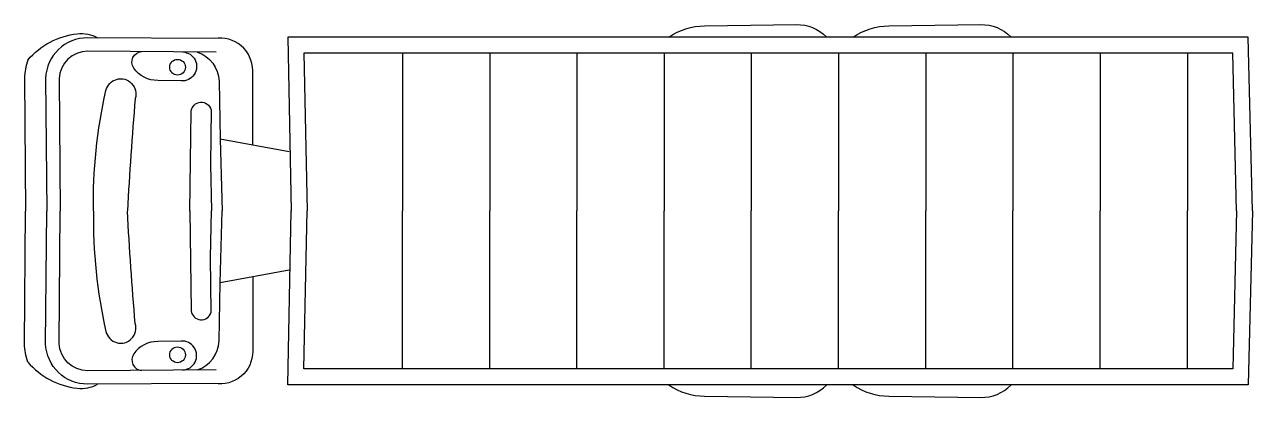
# Model space of a CAD drawing. Extents: x -0.01 to 9.43, y -1.43 to 1.43.
import ezdxf

# ---------------------------------------------------------------- set-up
doc = ezdxf.new("R2010")
doc.units = 0
doc.header["$MEASUREMENT"] = 0
doc.layers.get('0').update_dxf_attribs({"linetype": 'CONTINUOUS'})

msp = doc.modelspace()

# ---------------------------------------------------------------- linework, layer by layer
for points in [[(4.942, 1.3356, -0.155063), (5.2162, 1.4215), (5.9215, 1.4319, -0.201315), (6.153, 1.3378, 1.478929)], [(6.359, 1.3356, -0.155063), (6.6332, 1.4215), (7.3385, 1.4319, -0.201315), (7.57, 1.3378, 1.478929)], [(0.0162, 1.1598, -0.187887), (0.3965, 1.3619, -0.161348), (0.5524, 1.3299, 0.958877)], [(1.745, 0.5056), (1.7446, 1.0783, 0.464869), (1.453, 1.3239), (0.4774, 1.3301, 0.405949), (0.1537, 1.0178), (0.1619, 0)], [(1.4629, 1.2204), (0.477, 1.2266, 0.403463), (0.2573, 1.0163), (0.2655, 0)], [(0.0162, 1.1598, 0.073943), (-0.0082, 1.0194), (0, 0)], [(1.2081, 1.2213, -1.014773), (1.1938, 0.9993), (1.0148, 1.0026, -0.251174), (0.8306, 1.0978, -0.575964), (0.8911, 1.2251, -6.526282)], [(1.3191, 1.2209, -0.312703), (1.4863, 0.9983), (1.4952, 0.552)], [(0.5206, 0.0008, -0.058898), (0.617, 0.9246, -1.043566), (0.8418, 0.8637, 0.005898), (0.7816, 0.0013, 2.740301)], [(1.2709, 0.7665, -0.814852), (1.4255, 0.7779), (1.4195, 0.3594), (1.428, 0.0001)], [(0.0163, -1.1598, -0.073943), (-0.0082, -1.0194), (0, 0)], [(1.745, -0.5054), (1.7447, -1.0782, -0.464869), (1.4531, -1.3238), (0.4775, -1.3301, -0.405949), (0.1538, -1.0178), (0.1619, 0)], [(1.4629, -1.2203), (0.4771, -1.2266, -0.403463), (0.2573, -1.0163), (0.2655, 0)], [(1.271, -0.7664, 0.814852), (1.4255, -0.7778), (1.4195, -0.3593), (1.428, 0.0001)], [(0.5206, -0.0007, 0.058898), (0.617, -0.9245, 1.043566), (0.8418, -0.8637, -0.005898), (0.7816, -0.0013, -2.740301)], [(1.3192, -1.2208, 0.312703), (1.4864, -0.9981), (1.4952, -0.5519)], [(1.2082, -1.2212, 1.014773), (1.1938, -0.9992), (1.0149, -1.0026, 0.251174), (0.8307, -1.0978, 0.575964), (0.8912, -1.2251, 6.526273)], [(0.0163, -1.1598, 0.187887), (0.3966, -1.3619, 0.161348), (0.5525, -1.3298, -0.958877)], [(4.942, -1.3355, 0.155063), (5.2162, -1.4214), (5.9215, -1.4318, 0.201315), (6.153, -1.3376, -1.478929)], [(6.359, -1.3355, 0.155063), (6.6332, -1.4214), (7.3385, -1.4318, 0.201315), (7.57, -1.3376, -1.478929)]]:
    msp.add_lwpolyline(points, format="xyb")
for points in [[(9.4257, 0.0001), (9.3928, 1.3343), (2.0135, 1.3342), (2.0407, -0.0024)], [(9.3042, 0.0001), (9.2743, 1.2126), (2.1375, 1.2129), (2.1622, 0.0001)], [(2.8955, 1.2129), (2.8955, 0.0001)], [(3.5655, 1.2129), (3.5655, 0.0001)], [(4.2355, 1.2129), (4.2355, 0.0001)], [(4.9055, 1.2129), (4.9055, 0.0001)], [(5.5755, 1.2129), (5.5755, 0.0001)], [(6.2455, 1.2129), (6.2455, 0.0001)], [(6.9155, 1.2129), (6.9155, 0.0001)], [(7.5855, 1.2129), (7.5855, 0.0001)], [(8.2555, 1.2129), (8.2555, 0.0001)], [(8.9255, 1.2129), (8.9255, 0.0001)], [(1.2621, -0.0001), (1.2709, 0.7665)], [(1.4952, 0.552), (1.5113, 0.0001)], [(2.0248, 0.4536), (1.4952, 0.552)], [(1.2621, 0.0002), (1.271, -0.7664)], [(1.4952, -0.5519), (1.5113, 0.0001)], [(9.4257, 0.0001), (9.3928, -1.3341), (2.0135, -1.3341), (2.0407, 0.0025)], [(9.3042, 0.0001), (9.2743, -1.2125), (2.1375, -1.2128), (2.1622, 0.0001)], [(2.8955, -1.2127), (2.8955, 0.0001)], [(3.5655, -1.2127), (3.5655, 0.0001)], [(4.2355, -1.2127), (4.2355, 0.0001)], [(4.9055, -1.2127), (4.9055, 0.0001)], [(5.5755, -1.2127), (5.5755, 0.0001)], [(6.2455, -1.2127), (6.2455, 0.0001)], [(6.9155, -1.2127), (6.9155, 0.0001)], [(7.5855, -1.2127), (7.5855, 0.0001)], [(8.2555, -1.2127), (8.2555, 0.0001)], [(8.9255, -1.2127), (8.9255, 0.0001)], [(2.0248, -0.4534), (1.4952, -0.5519)]]:
    msp.add_lwpolyline(points)
for centre in [(1.1672, 1.1044), (1.1672, -1.1044)]:
    msp.add_circle(centre, 0.0604)

doc.saveas('drawing.dxf')
